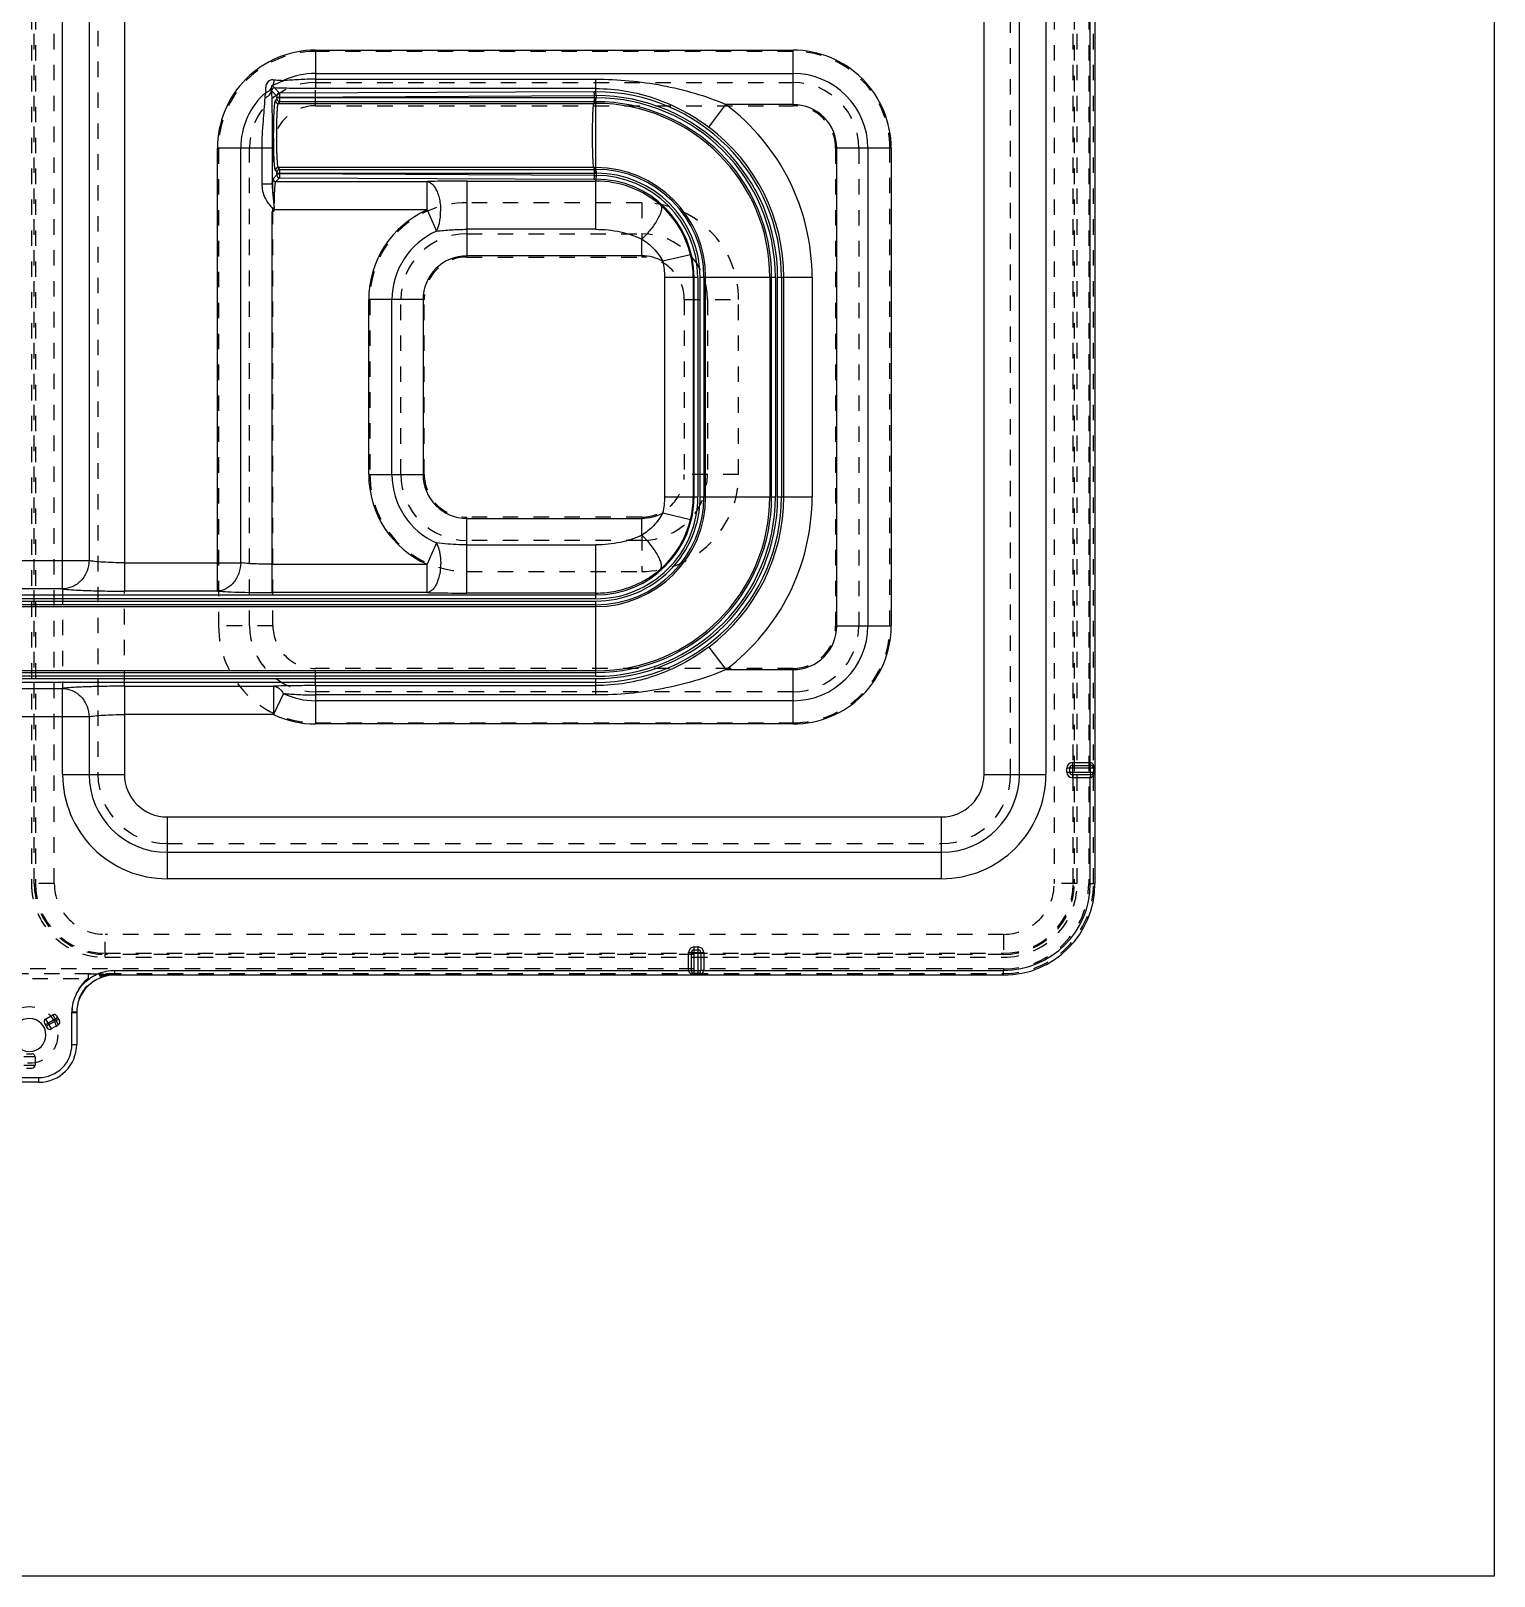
# Model space of a CAD drawing. Header units: millimetres. Extents: x 564 to 2602, y -1989 to 1042.
# Drawn here: x 1102.3 to 1257, y -61 to 102.4 of the extents above; entities that cross this region are included whole.
import ezdxf

# ---------------------------------------------------------------- set-up
doc = ezdxf.new("R2010")
doc.units = ezdxf.units.MM
doc.header["$LTSCALE"] = 16.335
doc.linetypes.add('HIDDEN', pattern=[0.2, 0.1, -0.1])
doc.layers.get('0').update_dxf_attribs({"linetype": 'CONTINUOUS'})
doc.layers.add('DEFAULT_2', color=8, linetype='HIDDEN')

msp = doc.modelspace()

# ---------------------------------------------------------------- linework, layer by layer
at = {"color": 7, "linetype": 'Continuous'}
for p, q in [((1214.788, 117.248), (1214.788, 12.248)), ((1105.625, 43.411), (1105.625, 105.698)), ((1108.428, 105.698), (1108.428, 46.407)), ((1112.164, 105.698), (1112.164, 43.175)), ((1203.064, 23.798), (1203.064, 105.698)), ((1206.8, 23.798), (1206.8, 105.698)), ((1209.602, 105.698), (1209.602, 23.798)), ((1214.288, 25.048), (1214.288, 104.448)), ((1132.364, 100.369), (1132.364, 96.312)), ((1132.364, 100.369), (1182.864, 100.369)), ((1182.864, 94.625), (1182.864, 100.369)), ((1132.364, 97.907), (1182.864, 97.907)), ((1132.364, 97.301), (1162.014, 97.301)), ((1162.014, 95.968), (1162.014, 97.301)), ((1127.72, 96.073), (1128.277, 95.515)), ((1128.576, 95.815), (1128.019, 96.372)), ((1128.277, 95.224), (1128.123, 95.041)), ((1128.282, 95.324), (1128.282, 95.415)), ((1128.282, 95.415), (1128.608, 95.415)), ((1162.031, 95.324), (1128.282, 95.324)), ((1128.424, 94.741), (1128.578, 94.924)), ((1161.822, 95.967), (1128.576, 95.815)), ((1161.824, 94.924), (1128.578, 94.924)), ((1128.608, 95.415), (1161.857, 95.568)), ((1128.608, 95.415), (1128.608, 95.324)), ((1162.014, 96.312), (1132.364, 96.312)), ((1161.799, 94.741), (1161.928, 94.925)), ((1161.857, 95.324), (1161.857, 95.568)), ((1162.014, 87.771), (1162.014, 94.924)), ((1162.031, 95.568), (1162.031, 95.324)), ((1128.424, 94.741), (1162.014, 94.741)), ((1173.954, 92.23), (1175.755, 94.625)), ((1182.864, 94.625), (1175.755, 94.625)), ((1121.992, 43.175), (1121.992, 89.998)), ((1127.789, 89.998), (1121.992, 89.998)), ((1124.454, 46.171), (1124.454, 89.998)), ((1126.685, 89.998), (1126.685, 86.255)), ((1127.789, 89.998), (1127.789, 86.255)), ((1193.235, 89.998), (1187.491, 89.998)), ((1187.491, 39.498), (1187.491, 89.998)), ((1190.773, 89.998), (1190.773, 39.498)), ((1193.235, 89.998), (1193.235, 39.498)), ((1128.277, 87.18), (1127.874, 86.777)), ((1128.123, 87.655), (1128.277, 87.472)), ((1128.173, 86.478), (1128.576, 86.881)), ((1128.282, 87.372), (1162.031, 87.372)), ((1128.282, 87.28), (1128.282, 87.372)), ((1128.282, 87.28), (1128.608, 87.28)), ((1162.014, 87.954), (1128.424, 87.954)), ((1128.578, 87.771), (1128.424, 87.954)), ((1128.576, 86.881), (1161.822, 86.728)), ((1128.578, 87.771), (1161.824, 87.771)), ((1128.608, 87.372), (1128.608, 87.28)), ((1161.857, 87.128), (1128.608, 87.28)), ((1161.928, 87.771), (1161.799, 87.954)), ((1161.857, 87.128), (1161.857, 87.372)), ((1162.014, 81.43), (1162.014, 86.728)), ((1162.031, 87.372), (1162.031, 87.127)), ((1126.685, 86.255), (1127.789, 86.255)), ((1128.173, 86.478), (1144.166, 86.478)), ((1144.165, 83.482), (1144.165, 86.478)), ((1148.364, 86.529), (1162.014, 86.529)), ((1148.364, 86.529), (1148.364, 78.625)), ((1144.166, 83.482), (1128.002, 83.482)), ((1144.165, 83.482), (1145.162, 81.23)), ((1127.737, 83.229), (1127.737, 43.018)), ((1162.014, 81.43), (1148.364, 81.43)), ((1166.864, 78.625), (1166.864, 80.405)), ((1166.864, 78.625), (1148.364, 78.625)), ((1172.018, 78.744), (1169.104, 78.046)), ((1172.793, 76.348), (1169.305, 76.348)), ((1169.305, 53.148), (1169.305, 76.348)), ((1172.301, 76.348), (1172.301, 53.148)), ((1172.394, 53.148), (1172.394, 76.348)), ((1172.793, 76.348), (1172.793, 53.148)), ((1180.99, 76.348), (1173.038, 76.348)), ((1173.038, 53.148), (1173.038, 76.348)), ((1173.437, 76.348), (1173.437, 53.148)), ((1173.62, 53.148), (1173.62, 76.348)), ((1180.407, 76.348), (1180.407, 53.148)), ((1180.59, 53.148), (1180.59, 76.348)), ((1180.99, 76.348), (1180.99, 53.148)), ((1184.88, 76.348), (1181.234, 76.348)), ((1181.234, 53.148), (1181.234, 76.348)), ((1181.634, 76.348), (1181.634, 53.148)), ((1181.884, 53.148), (1181.884, 76.348)), ((1184.88, 76.348), (1184.88, 53.148)), ((1143.737, 73.998), (1137.992, 73.998)), ((1137.992, 55.498), (1137.992, 73.998)), ((1140.454, 55.498), (1140.454, 73.998)), ((1143.737, 73.998), (1143.737, 55.498)), ((1137.992, 55.498), (1143.737, 55.498)), ((1169.305, 53.148), (1172.793, 53.148)), ((1173.038, 53.148), (1180.99, 53.148)), ((1181.234, 53.148), (1184.88, 53.148)), ((1148.364, 50.871), (1166.864, 50.871)), ((1148.364, 42.966), (1148.364, 50.871)), ((1166.864, 49.091), (1166.864, 50.871)), ((1169.104, 51.449), (1172.018, 50.752)), ((1145.162, 48.265), (1144.165, 46.014)), ((1148.364, 48.066), (1162.014, 48.066)), ((1162.014, 42.368), (1162.014, 48.066)), ((1095.8, 46.407), (1108.428, 46.407)), ((1112.164, 46.171), (1124.454, 46.171)), ((1127.737, 46.014), (1144.165, 46.014)), ((1144.165, 43.018), (1144.165, 46.014)), ((1042.214, 42.768), (1162.014, 42.768)), ((1105.626, 43.411), (1098.602, 43.411)), ((1121.992, 43.175), (1112.162, 43.175)), ((1144.166, 43.018), (1127.735, 43.018)), ((1162.014, 42.966), (1148.364, 42.966)), ((1162.014, 42.368), (1042.214, 42.368)), ((1042.214, 42.124), (1162.014, 42.124)), ((1162.014, 41.724), (1042.214, 41.724)), ((1042.214, 41.541), (1162.014, 41.541)), ((1162.014, 34.172), (1162.014, 42.124)), ((1187.491, 39.498), (1193.235, 39.498)), ((1173.954, 37.265), (1175.755, 34.871)), ((1162.014, 34.754), (1042.214, 34.754)), ((1042.214, 34.571), (1162.014, 34.571)), ((1175.755, 34.871), (1182.864, 34.871)), ((1182.864, 29.126), (1182.864, 34.871)), ((1162.014, 34.172), (1042.214, 34.172)), ((1042.214, 33.927), (1162.014, 33.927)), ((1162.014, 33.528), (1042.214, 33.528)), ((1098.602, 32.885), (1105.626, 32.885)), ((1105.625, 23.798), (1105.625, 32.885)), ((1112.162, 33.12), (1127.924, 33.12)), ((1112.164, 33.12), (1112.164, 23.798)), ((1127.924, 33.12), (1127.924, 30.124)), ((1132.364, 33.183), (1162.014, 33.183)), ((1132.364, 33.183), (1132.364, 29.126)), ((1162.014, 32.195), (1162.014, 33.927)), ((1128.978, 32.35), (1127.924, 30.124)), ((1162.014, 32.195), (1132.364, 32.195)), ((1182.864, 31.588), (1132.364, 31.588)), ((1108.428, 29.889), (1095.8, 29.889)), ((1108.428, 29.889), (1108.428, 23.798)), ((1127.924, 30.124), (1112.164, 30.124)), ((1182.864, 29.126), (1132.364, 29.126)), ((1212.413, 25.048), (1214.288, 25.048)), ((1212.414, 25.048), (1212.414, 23.448)), ((1212.414, 24.748), (1214.314, 24.748)), ((1214.314, 23.748), (1214.314, 24.748)), ((1105.625, 23.798), (1112.164, 23.798)), ((1203.064, 23.798), (1209.602, 23.798)), ((1214.614, 24.448), (1211.814, 24.448)), ((1211.814, 24.048), (1211.814, 24.448)), ((1211.814, 24.048), (1214.614, 24.048)), ((1212.114, 24.048), (1212.114, 24.448)), ((1214.288, 23.448), (1212.413, 23.448)), ((1214.314, 23.748), (1212.414, 23.748)), ((1214.288, 12.248), (1214.288, 23.448)), ((1214.614, 24.448), (1214.614, 24.048)), ((1214.679, 24.448), (1214.679, 24.048)), ((1116.664, 19.298), (1198.564, 19.298)), ((1116.664, 19.298), (1116.664, 12.759)), ((1198.564, 12.759), (1198.564, 19.298)), ((1116.664, 15.562), (1198.564, 15.562)), ((1198.564, 12.759), (1116.664, 12.759)), ((1214.288, 12.248), (1214.788, 12.248)), ((1171.814, 3.074), (1171.814, 4.949)), ((1173.414, 4.948), (1171.814, 4.948)), ((1172.114, 3.048), (1172.114, 4.948)), ((1172.414, 5.548), (1172.814, 5.548)), ((1172.414, 2.682), (1172.414, 5.548)), ((1172.414, 5.248), (1172.814, 5.248)), ((1172.814, 2.682), (1172.814, 5.548)), ((1173.114, 4.948), (1173.114, 3.048)), ((1173.414, 4.949), (1173.414, 3.074)), ((1111.113, 3.074), (1171.814, 3.074)), ((1111.114, 3.074), (1111.114, 2.574)), ((1205.114, 2.574), (1111.114, 2.574)), ((1172.114, 3.048), (1173.114, 3.048)), ((1172.814, 2.748), (1172.414, 2.748)), ((1172.414, 2.682), (1172.814, 2.682)), ((1173.414, 3.074), (1205.114, 3.074)), ((1205.114, 2.574), (1205.114, 3.074)), ((1103.806, -2.083), (1104.585, -1.633)), ((1104.585, -1.633), (1105.185, -2.672)), ((1107.114, -1.429), (1106.614, -1.429)), ((1106.614, -4.752), (1106.614, -1.43)), ((1107.114, -1.429), (1107.114, -4.752)), ((1103.696, -2.492), (1103.996, -3.012)), ((1103.796, -2.666), (1105.095, -1.916)), ((1103.806, -2.083), (1104.406, -3.122)), ((1103.896, -2.839), (1105.195, -2.089)), ((1105.185, -2.672), (1104.406, -3.122)), ((1104.995, -1.742), (1105.295, -2.262)), ((1106.614, -4.752), (1107.114, -4.752)), ((1102.714, -6.052), (1101.514, -6.052)), ((1101.814, -5.752), (1102.414, -5.752)), ((1102.714, -6.052), (1102.714, -6.952)), ((1101.514, -6.952), (1102.714, -6.952)), ((1101.814, -7.252), (1102.414, -7.252)), ((1101.114, -8.252), (1103.114, -8.252)), ((1103.114, -8.752), (1101.114, -8.752)), ((1103.114, -8.752), (1103.114, -8.252))]:
    msp.add_line(p, q, dxfattribs=at)
msp.add_lwpolyline([(634.203, 193.293), (1256.991, 193.293), (1256.991, -60.969), (634.203, -60.969)], close=True)
for centre, radius, start, end in [((1132.364, 89.998), 10.372, 89.99973, 179.99989), ((1182.864, 89.998), 10.372, 359.99971, 90.00029), ((1132.364, 89.998), 7.91, 90, 115.34367), ((1182.864, 89.998), 7.91, 0, 90), ((1132.364, 89.998), 7.91, 131.62354, 179.99947), ((1128.02, 96.072), 0.301, 90.1848, 179.8137), ((1128.577, 95.514), 0.301, 90.18495, 179.81592), ((1128.578, 95.225), 0.301, 180.24115, 270.10152), ((1162.03, 51.052), 44.916, 90.0205, 90.26523), ((1161.824, 132.907), 37.983, 270.00015, 270.15613), ((1162.031, 63.92), 31.649, 89.99945, 90.31502), ((1162.031, 132.956), 38.032, 269.84402, 269.974), ((1162.014, 76.348), 19.62, 0, 90), ((1162.014, 76.348), 18.577, 0, 90), ((1162.014, 76.348), 19.22, 0.00005, 89.94836), ((1162.014, 76.348), 18.976, 0.00001, 89.9477), ((1162.014, 76.348), 18.393, 0, 90), ((1162.014, 76.348), 22.866, 0.00003, 53.06372), ((1182.864, 89.998), 4.627, 359.99999, 90.00001), ((1162.014, 76.348), 19.87, 0, 53.06372), ((1128.174, 86.778), 0.301, 180.16304, 269.80695), ((1128.578, 87.471), 0.301, 89.89418, 179.76313), ((1128.577, 87.181), 0.301, 180.18905, 269.8108), ((1162.03, 131.574), 44.846, 269.73476, 269.97987), ((1161.824, 49.793), 37.979, 89.84386, 89.99986), ((1162.031, 118.774), 31.646, 269.685, 270.00059), ((1162.031, 49.738), 38.033, 90.02601, 90.15599), ((1162.014, 76.348), 11.607, 0, 90), ((1162.014, 76.348), 11.423, 0, 90), ((1162.014, 76.348), 10.38, 0, 90), ((1162.014, 76.348), 11.024, 359.9999, 89.90997), ((1162.014, 76.348), 10.78, 359.99995, 89.90793), ((1148.364, 73.998), 10.372, 113.87441, 179.99964), ((1162.222, 76.398), 10.073, 13.46905, 48.72099), ((1148.364, 73.998), 7.91, 113.87738, 179.99951), ((1148.364, 73.998), 4.627, 89.9999, 180.0001), ((1166.864, 73.998), 4.627, 61.03852, 90), ((1162.014, 76.348), 10.287, 0, 13.47024), ((1162.014, 76.348), 7.291, 0, 13.47027), ((1148.364, 55.498), 10.372, 180, 246.12164), ((1148.364, 55.498), 7.91, 180, 246.11593), ((1148.364, 55.498), 4.627, 179.99999, 270.00001), ((1162.014, 53.148), 19.62, 270, 0), ((1162.014, 53.148), 19.22, 270.00005, 359.99995), ((1162.014, 53.148), 18.976, 270.00002, 359.99998), ((1162.014, 53.148), 18.577, 270, 0), ((1162.014, 53.148), 18.393, 270, 0), ((1162.014, 53.148), 11.607, 270, 0), ((1162.014, 53.148), 11.423, 270, 0), ((1162.014, 53.148), 11.024, 269.99991, 0.00009), ((1162.014, 53.148), 10.78, 269.99996, 0.00004), ((1162.014, 53.148), 10.38, 270, 0), ((1162.014, 53.148), 7.291, 346.52972, 0), ((1162.014, 53.148), 10.287, 346.52974, 0), ((1162.014, 53.148), 19.87, 306.93628, 0), ((1162.014, 53.148), 22.866, 306.93628, 359.99997), ((1166.864, 55.498), 4.627, 270.00002, 298.96146), ((1162.222, 53.098), 10.073, 311.27824, 346.53171), ((1182.864, 39.498), 10.372, 269.99973, 359.99989), ((1182.864, 39.498), 7.91, 270, 359.99951), ((1182.864, 39.498), 4.627, 269.9999, 0.0001), ((1132.364, 39.498), 7.91, 244.65522, 270), ((1132.364, 39.498), 10.372, 244.65628, 270), ((1212.414, 24.448), 0.6, 90.06541, 180.00014), ((1212.414, 24.448), 0.3, 90, 180), ((1214.314, 24.448), 0.3, 0, 90.00062), ((1116.664, 23.798), 11.038, 179.99958, 270.00042), ((1116.664, 23.798), 8.236, 180, 270), ((1116.664, 23.798), 4.5, 179.99997, 270.00003), ((1198.564, 23.798), 11.038, 269.99958, 0.00042), ((1198.564, 23.798), 8.236, 270, 360), ((1198.564, 23.798), 4.5, 269.99997, 0.00003), ((1212.414, 24.048), 0.6, 179.99951, 269.93495), ((1212.414, 24.048), 0.3, 180, 270), ((1214.314, 24.048), 0.3, 270, 0), ((1214.295, 23.724), 0.277, 286.6561, 295.24494), ((1205.114, 12.248), 9.674, 270, 0), ((1205.114, 12.248), 9.174, 270.00001, 359.99999), ((1172.414, 4.948), 0.6, 89.99975, 179.93459), ((1172.414, 4.948), 0.3, 90, 180), ((1172.814, 4.948), 0.6, 0.06455, 90.001), ((1172.814, 4.948), 0.3, 0, 90), ((1111.115, -1.427), 4.001, 90.02023, 180.02832), ((1172.414, 3.048), 0.3, 179.99938, 270), ((1172.814, 3.048), 0.3, 270, 360), ((1173.141, 3.065), 0.273, 335.15535, 343.79713), ((1104.735, -1.892), 0.3, 30, 120), ((1102.114, -3.752), 1.75, 270, 268.13985), ((1103.956, -2.342), 0.3, 120, 210), ((1104.256, -2.862), 0.3, 210, 300), ((1105.035, -2.412), 0.3, 300, 30), ((1103.114, -4.752), 4, 270, 0), ((1103.114, -4.752), 3.5, 269.99937, 0.00063), ((1102.414, -6.052), 0.3, 0, 90), ((1102.414, -6.952), 0.3, 270, 0)]:
    msp.add_arc(centre, radius, start, end, dxfattribs=at)
for points, knots in [([(1127.964, 97.217), (1127.884, 97.23), (1127.713, 97.235), (1127.466, 97.149), (1127.272, 96.968), (1127.155, 96.743), (1127.097, 96.513), (1127.073, 96.235), (1127.09, 96.035), (1127.11, 95.91)], [0, 0, 0, 0, 0.1314296, 0.2715873, 0.4133689, 0.5496061, 0.6772686, 0.7954121, 1, 1, 1, 1]), ([(1127.857, 96.664), (1127.847, 96.668), (1127.82, 96.67), (1127.771, 96.646), (1127.737, 96.594), (1127.715, 96.536), (1127.699, 96.471), (1127.69, 96.399), (1127.688, 96.343), (1127.689, 96.318)], [0, 0, 0, 0, 0.0730884, 0.1840757, 0.359196, 0.4948283, 0.6146293, 0.8235496, 1, 1, 1, 1]), ([(1127.964, 97.217), (1127.961, 97.108), (1127.944, 96.92), (1127.896, 96.733), (1127.857, 96.664)], [0, 0, 0, 0, 0.5817644, 1, 1, 1, 1]), ([(1128.019, 96.372), (1128.004, 96.38), (1127.974, 96.412), (1127.917, 96.51), (1127.88, 96.598), (1127.857, 96.664)], [0, 0, 0, 0, 0.1556238, 0.3775861, 1, 1, 1, 1]), ([(1128.978, 97.146), (1128.895, 97.145), (1128.556, 97.147), (1128.217, 97.177), (1127.964, 97.217)], [0, 0, 0, 0, 0.245725, 1, 1, 1, 1]), ([(1132.364, 97.301), (1131.769, 97.301), (1130.639, 97.267), (1129.512, 97.185), (1128.978, 97.146)], [0, 0, 0, 0, 0.526024, 1, 1, 1, 1]), ([(1162.014, 97.301), (1163.19, 97.304), (1165.54, 97.193), (1169.031, 96.701), (1172.458, 95.883), (1174.678, 95.097), (1175.755, 94.625)], [0, 0, 0, 0, 0.2505182, 0.5001124, 0.7496488, 1, 1, 1, 1]), ([(1126.991, 95.317), (1126.95, 94.497), (1126.837, 93.211), (1126.712, 91.439), (1126.686, 90.483), (1126.685, 89.998)], [0, 0, 0, 0, 0.4622618, 0.7267235, 1, 1, 1, 1]), ([(1126.991, 95.317), (1127.087, 95.356), (1127.268, 95.448), (1127.497, 95.629), (1127.654, 95.848), (1127.702, 96.013), (1127.707, 96.091)], [0, 0, 0, 0, 0.2816211, 0.546968, 0.7858212, 1, 1, 1, 1]), ([(1127.11, 95.91), (1127.094, 95.863), (1127.034, 95.67), (1126.998, 95.469), (1126.991, 95.317)], [0, 0, 0, 0, 0.2474232, 1, 1, 1, 1]), ([(1127.11, 95.91), (1127.173, 95.929), (1127.396, 96.01), (1127.604, 96.166), (1127.689, 96.318)], [0, 0, 0, 0, 0.2744418, 1, 1, 1, 1]), ([(1127.689, 96.318), (1127.689, 96.297), (1127.691, 96.222), (1127.696, 96.146), (1127.707, 96.091)], [0, 0, 0, 0, 0.2712237, 1, 1, 1, 1]), ([(1127.707, 96.091), (1127.708, 96.089), (1127.711, 96.083), (1127.716, 96.076), (1127.72, 96.073)], [0, 0, 0, 0, 0.2905258, 1, 1, 1, 1]), ([(1127.707, 96.091), (1127.747, 95.123), (1127.782, 93.091), (1127.789, 91.06), (1127.789, 89.998)], [0, 0, 0, 0, 0.477077, 1, 1, 1, 1]), ([(1128.123, 87.655), (1128.115, 87.666), (1128.101, 87.703), (1128.084, 87.774), (1128.067, 87.876), (1128.043, 88.072), (1128.017, 88.388), (1127.991, 88.843), (1127.97, 89.387), (1127.954, 90.001), (1127.944, 90.662), (1127.94, 91.348), (1127.944, 92.034), (1127.954, 92.695), (1127.97, 93.309), (1127.991, 93.853), (1128.017, 94.308), (1128.043, 94.624), (1128.067, 94.82), (1128.084, 94.922), (1128.101, 94.992), (1128.115, 95.029), (1128.123, 95.041)], [0, 0, 0, 0, 0.0058369, 0.0155953, 0.0294631, 0.0475161, 0.0955337, 0.1578244, 0.2321614, 0.3159973, 0.4063431, 0.5000013, 0.5936595, 0.6840051, 0.7678409, 0.8421776, 0.9044682, 0.9524853, 0.9705372, 0.9844038, 0.9941617, 1, 1, 1, 1]), ([(1132.364, 96.312), (1131.613, 96.312), (1130.164, 96.321), (1128.716, 96.349), (1128.019, 96.372)], [0, 0, 0, 0, 0.5186674, 1, 1, 1, 1]), ([(1128.123, 95.041), (1128.123, 94.964), (1128.188, 94.805), (1128.347, 94.741), (1128.424, 94.741)], [0, 0, 0, 0, 0.497956, 1, 1, 1, 1]), ([(1128.277, 95.515), (1128.279, 95.513), (1128.278, 95.501), (1128.281, 95.481), (1128.281, 95.45), (1128.282, 95.428), (1128.282, 95.415)], [0, 0, 0, 0, 0.0921429, 0.3119188, 0.6294986, 1, 1, 1, 1]), ([(1128.282, 95.324), (1128.282, 95.311), (1128.281, 95.289), (1128.281, 95.258), (1128.278, 95.238), (1128.279, 95.226), (1128.277, 95.224)], [0, 0, 0, 0, 0.3674586, 0.6841483, 0.9046327, 1, 1, 1, 1]), ([(1128.608, 95.415), (1128.607, 95.465), (1128.606, 95.556), (1128.601, 95.665), (1128.594, 95.737), (1128.589, 95.775), (1128.584, 95.799), (1128.58, 95.812), (1128.576, 95.815)], [0, 0, 0, 0, 0.3680524, 0.684994, 0.8092472, 0.9047259, 0.9686112, 1, 1, 1, 1]), ([(1128.578, 94.924), (1128.582, 94.927), (1128.585, 94.941), (1128.591, 94.965), (1128.595, 95.004), (1128.601, 95.075), (1128.606, 95.183), (1128.608, 95.275), (1128.608, 95.324)], [0, 0, 0, 0, 0.0327146, 0.0976133, 0.1936367, 0.3179612, 0.6338721, 1, 1, 1, 1]), ([(1161.857, 95.568), (1161.857, 95.619), (1161.855, 95.711), (1161.849, 95.819), (1161.842, 95.887), (1161.837, 95.925), (1161.831, 95.95), (1161.826, 95.965), (1161.822, 95.967)], [0, 0, 0, 0, 0.3821359, 0.6839173, 0.8005068, 0.8971944, 0.9654204, 1, 1, 1, 1]), ([(1161.824, 94.924), (1161.828, 94.927), (1161.832, 94.94), (1161.838, 94.965), (1161.843, 95.003), (1161.85, 95.076), (1161.855, 95.185), (1161.857, 95.276), (1161.857, 95.324)], [0, 0, 0, 0, 0.032044, 0.096285, 0.1923309, 0.3188622, 0.6449764, 1, 1, 1, 1]), ([(1161.945, 95.324), (1161.945, 95.276), (1161.944, 95.185), (1161.941, 95.077), (1161.937, 95.003), (1161.935, 94.965), (1161.931, 94.941), (1161.93, 94.928), (1161.928, 94.925)], [0, 0, 0, 0, 0.3570898, 0.6847927, 0.8115956, 0.9073856, 0.9706152, 1, 1, 1, 1]), ([(1162.014, 96.312), (1163.072, 96.312), (1165.189, 96.133), (1168.284, 95.344), (1171.247, 94.057), (1173.079, 92.888), (1173.954, 92.23)], [0, 0, 0, 0, 0.2474893, 0.4942806, 0.7437929, 1, 1, 1, 1]), ([(1162.031, 95.568), (1162.03, 95.618), (1162.027, 95.709), (1162.024, 95.818), (1162.021, 95.889), (1162.019, 95.927), (1162.016, 95.952), (1162.016, 95.964), (1162.014, 95.968)], [0, 0, 0, 0, 0.3702575, 0.6887575, 0.8133152, 0.9086088, 0.9715225, 1, 1, 1, 1]), ([(1162.014, 94.924), (1162.015, 94.928), (1162.016, 94.941), (1162.019, 94.966), (1162.02, 95.004), (1162.024, 95.075), (1162.027, 95.183), (1162.03, 95.275), (1162.031, 95.324)], [0, 0, 0, 0, 0.0299721, 0.0939386, 0.1897854, 0.3144026, 0.6317975, 1, 1, 1, 1]), ([(1128.267, 91.348), (1128.267, 91.56), (1128.269, 91.978), (1128.278, 92.585), (1128.292, 93.149), (1128.31, 93.649), (1128.33, 94.017), (1128.348, 94.267), (1128.362, 94.416), (1128.376, 94.538), (1128.391, 94.632), (1128.405, 94.697), (1128.417, 94.731), (1128.425, 94.741)], [0, 0, 0, 0, 0.1873279, 0.3680217, 0.5356784, 0.684403, 0.8089198, 0.8607342, 0.9049299, 0.9411683, 0.9691745, 0.9887393, 1, 1, 1, 1]), ([(1161.799, 87.954), (1161.791, 87.964), (1161.781, 87.999), (1161.769, 88.063), (1161.757, 88.158), (1161.744, 88.28), (1161.732, 88.429), (1161.716, 88.678), (1161.698, 89.047), (1161.682, 89.546), (1161.669, 90.11), (1161.662, 90.718), (1161.659, 91.348), (1161.662, 91.978), (1161.669, 92.586), (1161.682, 93.149), (1161.698, 93.649), (1161.716, 94.017), (1161.732, 94.267), (1161.744, 94.416), (1161.757, 94.538), (1161.769, 94.632), (1161.782, 94.697), (1161.792, 94.731), (1161.799, 94.741)], [0, 0, 0, 0, 0.0055796, 0.0153105, 0.0292546, 0.047353, 0.0694452, 0.0953311, 0.1576068, 0.2319845, 0.3158667, 0.4062728, 0.5000053, 0.5937377, 0.6841438, 0.7680259, 0.8424037, 0.9046789, 0.9305643, 0.9526565, 0.9707564, 0.9847043, 0.9944373, 1, 1, 1, 1]), ([(1128.425, 87.954), (1128.417, 87.964), (1128.405, 87.999), (1128.391, 88.063), (1128.376, 88.158), (1128.362, 88.28), (1128.348, 88.429), (1128.33, 88.679), (1128.31, 89.047), (1128.292, 89.547), (1128.278, 90.11), (1128.269, 90.718), (1128.267, 91.135), (1128.267, 91.348)], [0, 0, 0, 0, 0.0112649, 0.0308263, 0.0588317, 0.0950733, 0.139267, 0.1910796, 0.3155992, 0.4643228, 0.6319781, 0.8126735, 1, 1, 1, 1]), ([(1127.789, 86.255), (1127.795, 86.325), (1127.806, 86.448), (1127.826, 86.605), (1127.843, 86.704), (1127.86, 86.755), (1127.869, 86.772), (1127.874, 86.777)], [0, 0, 0, 0, 0.3938913, 0.6942864, 0.8959144, 0.9596169, 1, 1, 1, 1]), ([(1128.424, 87.954), (1128.347, 87.954), (1128.188, 87.891), (1128.123, 87.731), (1128.123, 87.655)], [0, 0, 0, 0, 0.5020453, 1, 1, 1, 1]), ([(1128.277, 87.472), (1128.279, 87.469), (1128.278, 87.458), (1128.281, 87.438), (1128.281, 87.407), (1128.282, 87.384), (1128.282, 87.372)], [0, 0, 0, 0, 0.0947129, 0.315084, 0.6315546, 1, 1, 1, 1]), ([(1128.282, 87.28), (1128.282, 87.268), (1128.281, 87.245), (1128.281, 87.214), (1128.278, 87.195), (1128.279, 87.183), (1128.277, 87.18)], [0, 0, 0, 0, 0.3695062, 0.6872889, 0.9071715, 1, 1, 1, 1]), ([(1128.576, 86.881), (1128.58, 86.883), (1128.584, 86.897), (1128.589, 86.921), (1128.594, 86.959), (1128.601, 87.031), (1128.606, 87.139), (1128.607, 87.231), (1128.608, 87.28)], [0, 0, 0, 0, 0.0313822, 0.0952702, 0.1907514, 0.3150052, 0.6319468, 1, 1, 1, 1]), ([(1128.608, 87.372), (1128.608, 87.421), (1128.606, 87.512), (1128.601, 87.62), (1128.595, 87.692), (1128.591, 87.73), (1128.585, 87.755), (1128.582, 87.769), (1128.578, 87.771)], [0, 0, 0, 0, 0.3661264, 0.6820346, 0.8063589, 0.9023833, 0.9672819, 1, 1, 1, 1]), ([(1161.822, 86.728), (1161.826, 86.731), (1161.83, 86.744), (1161.836, 86.768), (1161.841, 86.806), (1161.849, 86.879), (1161.855, 86.988), (1161.857, 87.08), (1161.857, 87.128)], [0, 0, 0, 0, 0.0308246, 0.0940679, 0.1895291, 0.315968, 0.6432691, 1, 1, 1, 1]), ([(1161.857, 87.372), (1161.857, 87.42), (1161.855, 87.511), (1161.85, 87.619), (1161.843, 87.692), (1161.838, 87.731), (1161.832, 87.755), (1161.828, 87.769), (1161.824, 87.771)], [0, 0, 0, 0, 0.3550236, 0.6811378, 0.8076691, 0.903715, 0.967956, 1, 1, 1, 1]), ([(1161.943, 87.372), (1161.943, 87.419), (1161.942, 87.511), (1161.94, 87.619), (1161.937, 87.692), (1161.935, 87.731), (1161.931, 87.755), (1161.93, 87.768), (1161.928, 87.771)], [0, 0, 0, 0, 0.3571219, 0.6848261, 0.8116182, 0.9073934, 0.9706097, 1, 1, 1, 1]), ([(1162.014, 87.771), (1162.016, 87.768), (1162.016, 87.755), (1162.019, 87.73), (1162.021, 87.692), (1162.025, 87.62), (1162.028, 87.512), (1162.03, 87.421), (1162.031, 87.372)], [0, 0, 0, 0, 0.0300921, 0.0941024, 0.1899547, 0.3145496, 0.6318697, 1, 1, 1, 1]), ([(1162.031, 87.127), (1162.03, 87.078), (1162.028, 86.986), (1162.025, 86.878), (1162.021, 86.806), (1162.019, 86.768), (1162.016, 86.744), (1162.016, 86.731), (1162.014, 86.728)], [0, 0, 0, 0, 0.370218, 0.6886619, 0.8131966, 0.9084875, 0.9714281, 1, 1, 1, 1]), ([(1126.685, 86.255), (1126.685, 85.993), (1126.747, 85.482), (1126.988, 84.786), (1127.339, 84.213), (1127.615, 83.893), (1127.737, 83.734)], [0, 0, 0, 0, 0.2824023, 0.5466192, 0.7850591, 1, 1, 1, 1]), ([(1127.789, 86.255), (1127.78, 86.054), (1127.805, 85.628), (1127.86, 85.085), (1127.9, 84.681), (1127.923, 84.438), (1127.941, 84.251), (1127.96, 84.061), (1127.972, 83.869), (1127.988, 83.676), (1128.003, 83.547), (1128.002, 83.482)], [0, 0, 0, 0, 0.2172962, 0.4589616, 0.5884162, 0.6550238, 0.7226898, 0.7912141, 0.8603784, 0.9301008, 1, 1, 1, 1]), ([(1128.002, 83.482), (1128.004, 83.671), (1128.011, 84.041), (1128.022, 84.581), (1128.034, 85.081), (1128.054, 85.523), (1128.075, 85.848), (1128.094, 86.068), (1128.108, 86.199), (1128.123, 86.305), (1128.138, 86.386), (1128.153, 86.441), (1128.165, 86.47), (1128.173, 86.478)], [0, 0, 0, 0, 0.1881558, 0.3698736, 0.5380845, 0.6869837, 0.8113663, 0.8629077, 0.9067731, 0.9425803, 0.970041, 0.9890888, 1, 1, 1, 1]), ([(1148.364, 86.529), (1148.001, 86.529), (1146.602, 86.525), (1145.202, 86.507), (1144.166, 86.478)], [0, 0, 0, 0, 0.2589211, 1, 1, 1, 1]), ([(1144.166, 86.477), (1144.243, 86.47), (1144.411, 86.424), (1144.656, 86.267), (1144.901, 86.004), (1145.084, 85.708), (1145.219, 85.419), (1145.352, 85.073), (1145.484, 84.592), (1145.578, 83.979), (1145.6, 83.556), (1145.6, 83.344)], [0, 0, 0, 0, 0.0630315, 0.1393846, 0.2350565, 0.3532361, 0.4214031, 0.4950316, 0.6553029, 0.8269024, 1, 1, 1, 1]), ([(1168.867, 83.968), (1167.944, 84.778), (1165.765, 86.082), (1163.265, 86.529), (1162.014, 86.529)], [0, 0, 0, 0, 0.4953191, 1, 1, 1, 1]), ([(1127.737, 83.734), (1127.794, 83.66), (1127.929, 83.482), (1127.794, 83.304), (1127.737, 83.229)], [0, 0, 0, 0, 0.5002333, 1, 1, 1, 1]), ([(1127.737, 83.229), (1127.79, 83.25), (1127.893, 83.291), (1127.979, 83.382), (1127.992, 83.436)], [0, 0, 0, 0, 0.5045633, 1, 1, 1, 1]), ([(1128.002, 83.482), (1128.002, 83.474), (1127.995, 83.459), (1127.994, 83.443), (1127.992, 83.436)], [0, 0, 0, 0, 0.500489, 1, 1, 1, 1]), ([(1145.161, 81.23), (1145.302, 81.501), (1145.53, 82.197), (1145.6, 82.924), (1145.6, 83.344)], [0, 0, 0, 0, 0.4205232, 1, 1, 1, 1]), ([(1168.867, 83.968), (1168.918, 83.905), (1168.957, 83.764), (1168.952, 83.563), (1168.9, 83.279), (1168.744, 82.868), (1168.465, 82.339), (1168.101, 81.792), (1167.581, 81.125), (1167.153, 80.672), (1166.864, 80.405)], [0, 0, 0, 0, 0.0573091, 0.0956571, 0.1420597, 0.2599809, 0.4041009, 0.5626843, 0.7222055, 1, 1, 1, 1]), ([(1145.162, 81.23), (1145.673, 81.292), (1146.738, 81.39), (1147.808, 81.43), (1148.364, 81.43)], [0, 0, 0, 0, 0.4805578, 1, 1, 1, 1]), ([(1162.014, 81.43), (1162.882, 81.429), (1164.548, 81.269), (1166.152, 80.758), (1166.864, 80.405)], [0, 0, 0, 0, 0.5220008, 1, 1, 1, 1]), ([(1166.864, 80.405), (1167.321, 80.131), (1168.185, 79.435), (1168.832, 78.537), (1169.104, 78.046)], [0, 0, 0, 0, 0.4871395, 1, 1, 1, 1]), ([(1169.104, 51.449), (1168.832, 50.959), (1168.185, 50.061), (1167.321, 49.365), (1166.864, 49.091)], [0, 0, 0, 0, 0.5128149, 1, 1, 1, 1]), ([(1166.864, 49.091), (1166.152, 48.737), (1164.548, 48.226), (1162.882, 48.066), (1162.014, 48.066)], [0, 0, 0, 0, 0.4779944, 1, 1, 1, 1]), ([(1168.867, 45.528), (1168.913, 45.584), (1168.952, 45.706), (1168.956, 45.885), (1168.919, 46.144), (1168.787, 46.529), (1168.532, 47.042), (1168.178, 47.595), (1167.763, 48.145), (1167.321, 48.647), (1167.014, 48.952), (1166.864, 49.091)], [0, 0, 0, 0, 0.0510887, 0.0850367, 0.1264006, 0.2338274, 0.3706918, 0.5292553, 0.695712, 0.8557156, 1, 1, 1, 1]), ([(1145.162, 48.265), (1145.269, 48.048), (1145.407, 47.694), (1145.515, 47.186), (1145.574, 46.768), (1145.604, 46.333), (1145.6, 45.746), (1145.522, 45.037), (1145.316, 44.264), (1145.018, 43.631), (1144.642, 43.184), (1144.316, 43.033), (1144.165, 43.018)], [0, 0, 0, 0, 0.1241658, 0.1932468, 0.2658351, 0.3407316, 0.4166369, 0.5664166, 0.7054169, 0.8253673, 0.9225369, 1, 1, 1, 1]), ([(1148.364, 48.066), (1148.084, 48.066), (1147.014, 48.085), (1145.946, 48.171), (1145.161, 48.265)], [0, 0, 0, 0, 0.261733, 1, 1, 1, 1]), ([(1108.428, 46.407), (1108.421, 46.036), (1108.273, 45.266), (1107.653, 44.263), (1106.712, 43.583), (1105.974, 43.418), (1105.625, 43.411)], [0, 0, 0, 0, 0.2470307, 0.5107044, 0.7676719, 1, 1, 1, 1]), ([(1112.164, 46.171), (1111.768, 46.171), (1111.011, 46.182), (1109.963, 46.226), (1109.199, 46.286), (1108.71, 46.351), (1108.513, 46.387), (1108.428, 46.407)], [0, 0, 0, 0, 0.3169332, 0.60552, 0.8396058, 0.930082, 1, 1, 1, 1]), ([(1124.454, 46.171), (1124.445, 45.804), (1124.347, 45.241), (1124.042, 44.552), (1123.727, 44.077), (1123.337, 43.688), (1122.782, 43.318), (1122.299, 43.187), (1121.992, 43.175)], [0, 0, 0, 0, 0.2597564, 0.3959222, 0.5306474, 0.6603145, 0.7826545, 1, 1, 1, 1]), ([(1127.737, 46.014), (1127.119, 46.014), (1126.237, 46.031), (1125.143, 46.097), (1124.667, 46.143), (1124.454, 46.171)], [0, 0, 0, 0, 0.563463, 0.8045207, 1, 1, 1, 1]), ([(1162.014, 42.966), (1162.645, 42.966), (1163.904, 43.079), (1165.72, 43.581), (1167.402, 44.391), (1168.404, 45.122), (1168.867, 45.528)], [0, 0, 0, 0, 0.2537215, 0.5046704, 0.7527354, 1, 1, 1, 1]), ([(1105.626, 43.411), (1105.775, 43.391), (1106.12, 43.355), (1106.975, 43.29), (1108.312, 43.23), (1110.146, 43.185), (1111.469, 43.175), (1112.162, 43.175)], [0, 0, 0, 0, 0.0689897, 0.1589571, 0.3933826, 0.6823442, 1, 1, 1, 1]), ([(1121.992, 43.175), (1122.365, 43.147), (1123.199, 43.101), (1125.113, 43.035), (1126.655, 43.018), (1127.735, 43.018)], [0, 0, 0, 0, 0.1948839, 0.4360448, 1, 1, 1, 1]), ([(1144.166, 43.018), (1144.496, 43.009), (1145.896, 42.977), (1147.295, 42.966), (1148.364, 42.966)], [0, 0, 0, 0, 0.2364254, 1, 1, 1, 1]), ([(1173.954, 37.266), (1173.079, 36.607), (1171.247, 35.439), (1168.284, 34.152), (1165.189, 33.362), (1163.072, 33.184), (1162.014, 33.183)], [0, 0, 0, 0, 0.2562074, 0.5057165, 0.752511, 1, 1, 1, 1]), ([(1175.755, 34.871), (1174.678, 34.399), (1172.458, 33.613), (1169.031, 32.795), (1165.54, 32.302), (1163.19, 32.191), (1162.014, 32.195)], [0, 0, 0, 0, 0.2503525, 0.4998875, 0.7494841, 1, 1, 1, 1]), ([(1112.162, 33.12), (1111.469, 33.12), (1110.146, 33.11), (1108.312, 33.066), (1106.975, 33.006), (1106.12, 32.941), (1105.775, 32.905), (1105.626, 32.885)], [0, 0, 0, 0, 0.317654, 0.6066165, 0.8410431, 0.9310106, 1, 1, 1, 1]), ([(1105.626, 32.885), (1105.974, 32.878), (1106.712, 32.712), (1107.653, 32.033), (1108.273, 31.029), (1108.421, 30.259), (1108.428, 29.889)], [0, 0, 0, 0, 0.2323303, 0.4892981, 0.7529706, 1, 1, 1, 1]), ([(1132.364, 33.183), (1131.594, 33.183), (1130.114, 33.175), (1128.634, 33.145), (1127.924, 33.12)], [0, 0, 0, 0, 0.519932, 1, 1, 1, 1]), ([(1127.924, 33.12), (1128.021, 33.113), (1128.222, 33.063), (1128.504, 32.901), (1128.762, 32.657), (1128.909, 32.458), (1128.978, 32.35)], [0, 0, 0, 0, 0.2161818, 0.4524472, 0.7142334, 1, 1, 1, 1]), ([(1128.978, 32.349), (1129.512, 32.31), (1130.639, 32.228), (1131.77, 32.194), (1132.364, 32.195)], [0, 0, 0, 0, 0.4741006, 1, 1, 1, 1]), ([(1108.428, 29.889), (1108.513, 29.909), (1108.71, 29.945), (1109.199, 30.009), (1109.963, 30.07), (1111.011, 30.114), (1111.768, 30.124), (1112.164, 30.124)], [0, 0, 0, 0, 0.069918, 0.1603941, 0.39448, 0.6830668, 1, 1, 1, 1]), ([(1214.288, 25.048), (1214.34, 25.05), (1214.447, 25.02), (1214.52, 24.943), (1214.549, 24.902)], [0, 0, 0, 0, 0.5082006, 1, 1, 1, 1]), ([(1214.314, 24.748), (1214.312, 24.748), (1214.31, 24.759), (1214.307, 24.773), (1214.304, 24.802), (1214.301, 24.838), (1214.298, 24.883), (1214.293, 24.954), (1214.29, 25.01), (1214.288, 25.048)], [0, 0, 0, 0, 0.022075, 0.0796472, 0.1719163, 0.2959111, 0.4468574, 0.6196039, 1, 1, 1, 1]), ([(1214.549, 24.902), (1214.591, 24.845), (1214.631, 24.756), (1214.654, 24.664), (1214.659, 24.64)], [0, 0, 0, 0, 0.7449804, 1, 1, 1, 1]), ([(1214.314, 23.748), (1214.312, 23.748), (1214.311, 23.736), (1214.308, 23.723), (1214.305, 23.693), (1214.302, 23.657), (1214.298, 23.612), (1214.293, 23.542), (1214.29, 23.486), (1214.288, 23.448)], [0, 0, 0, 0, 0.0209665, 0.0783741, 0.1707636, 0.2949977, 0.4462019, 0.6191758, 1, 1, 1, 1]), ([(1214.659, 23.853), (1214.643, 23.777), (1214.591, 23.631), (1214.482, 23.506), (1214.413, 23.474)], [0, 0, 0, 0, 0.502455, 1, 1, 1, 1]), ([(1106.614, -1.43), (1106.615, -1.136), (1106.672, -0.546), (1107.012, 0.583), (1107.847, 1.837), (1109.099, 2.673), (1110.229, 3.015), (1110.819, 3.072), (1111.113, 3.074)], [0, 0, 0, 0, 0.1252713, 0.2506005, 0.4999999, 0.7493988, 0.8747296, 1, 1, 1, 1]), ([(1171.814, 3.074), (1171.814, 3.021), (1171.841, 2.913), (1171.921, 2.84), (1171.963, 2.811)], [0, 0, 0, 0, 0.5084539, 1, 1, 1, 1]), ([(1171.814, 3.074), (1171.852, 3.071), (1171.908, 3.068), (1171.978, 3.064), (1172.024, 3.061), (1172.06, 3.058), (1172.089, 3.055), (1172.103, 3.052), (1172.114, 3.05), (1172.114, 3.048)], [0, 0, 0, 0, 0.3805011, 0.5532703, 0.7042229, 0.828207, 0.9204469, 0.9779753, 1, 1, 1, 1]), ([(1171.963, 2.811), (1172.015, 2.773), (1172.095, 2.735), (1172.179, 2.712), (1172.2, 2.707)], [0, 0, 0, 0, 0.7456486, 1, 1, 1, 1]), ([(1173.015, 2.704), (1173.09, 2.72), (1173.234, 2.773), (1173.357, 2.881), (1173.389, 2.95)], [0, 0, 0, 0, 0.5021964, 1, 1, 1, 1]), ([(1173.414, 3.074), (1173.375, 3.071), (1173.32, 3.068), (1173.249, 3.063), (1173.204, 3.06), (1173.168, 3.056), (1173.139, 3.054), (1173.125, 3.05), (1173.114, 3.05), (1173.114, 3.048)], [0, 0, 0, 0, 0.3809344, 0.5539349, 0.7051458, 0.8293677, 0.9217268, 0.979088, 1, 1, 1, 1])]:
    msp.add_open_spline(points, degree=3, knots=knots, dxfattribs=at)
for points in [[(1128.978, 97.146), (1128.618, 96.957), (1128.245, 96.787), (1127.857, 96.664)], [(1214.659, 24.64), (1214.672, 24.577), (1214.678, 24.512), (1214.679, 24.448)], [(1214.374, 23.459), (1214.347, 23.451), (1214.317, 23.447), (1214.288, 23.448)], [(1214.679, 24.048), (1214.677, 23.983), (1214.672, 23.917), (1214.659, 23.853)], [(1172.2, 2.707), (1172.27, 2.691), (1172.342, 2.686), (1172.414, 2.682)], [(1172.814, 2.682), (1172.881, 2.686), (1172.949, 2.69), (1173.015, 2.704)], [(1173.403, 2.988), (1173.411, 3.016), (1173.415, 3.045), (1173.414, 3.074)]]:
    msp.add_open_spline(points, degree=3, dxfattribs=at)
at = {"layer": 'DEFAULT_2', "color": 8, "linetype": 'HIDDEN'}
for p, q in [((1102.329, 117.248), (1102.329, 12.248)), ((1102.629, 12.248), (1102.629, 117.248)), ((1102.75, 117.248), (1102.75, 12.248)), ((1104.748, 12.248), (1104.748, 117.248)), ((1210.48, 117.248), (1210.48, 12.248)), ((1212.477, 12.248), (1212.477, 117.248)), ((1212.599, 117.248), (1212.599, 12.248)), ((1212.898, 12.248), (1212.898, 117.248)), ((1214.131, 117.248), (1214.131, 12.248)), ((1214.631, 12.248), (1214.631, 117.248)), ((1109.362, 105.698), (1109.362, 23.798)), ((1205.866, 23.798), (1205.866, 105.698)), ((1182.864, 100.242), (1132.364, 100.242)), ((1132.364, 96.96), (1182.864, 96.96)), ((1132.364, 94.498), (1132.364, 96.312)), ((1132.364, 94.498), (1182.864, 94.498)), ((1182.864, 94.625), (1182.864, 94.498)), ((1122.119, 89.998), (1122.119, 39.498)), ((1125.402, 39.498), (1125.402, 89.998)), ((1127.789, 89.998), (1127.864, 89.998)), ((1127.864, 39.498), (1127.864, 89.998)), ((1187.364, 89.998), (1187.491, 89.998)), ((1187.364, 89.998), (1187.364, 39.498)), ((1189.826, 89.998), (1189.826, 39.498)), ((1193.108, 39.498), (1193.108, 89.998)), ((1166.864, 84.242), (1148.364, 84.242)), ((1166.864, 84.242), (1166.864, 80.405)), ((1148.364, 80.96), (1166.864, 80.96)), ((1148.364, 78.498), (1148.364, 78.625)), ((1148.364, 78.498), (1166.864, 78.498)), ((1166.864, 78.625), (1166.864, 78.498)), ((1138.119, 73.998), (1138.119, 55.498)), ((1141.402, 55.498), (1141.402, 73.998)), ((1143.737, 73.998), (1143.864, 73.998)), ((1143.864, 55.498), (1143.864, 73.998)), ((1171.364, 73.998), (1177.108, 73.998)), ((1171.364, 73.998), (1171.364, 55.498)), ((1173.826, 73.998), (1173.826, 55.498)), ((1177.108, 55.498), (1177.108, 73.998)), ((1143.864, 55.498), (1143.737, 55.498)), ((1177.108, 55.498), (1171.364, 55.498)), ((1166.864, 50.998), (1148.364, 50.998)), ((1148.364, 50.871), (1148.364, 50.998)), ((1166.864, 50.998), (1166.864, 50.871)), ((1166.864, 49.091), (1166.864, 45.253)), ((1166.864, 48.536), (1148.364, 48.536)), ((1148.364, 45.253), (1166.864, 45.253)), ((1105.625, 43.411), (1105.625, 32.885)), ((1112.164, 33.12), (1112.164, 43.175)), ((1127.864, 39.498), (1122.119, 39.498)), ((1187.491, 39.498), (1187.364, 39.498)), ((1182.864, 34.998), (1132.364, 34.998)), ((1132.364, 33.183), (1132.364, 34.998)), ((1182.864, 34.998), (1182.864, 34.871)), ((1182.864, 32.536), (1132.364, 32.536)), ((1132.364, 29.253), (1182.864, 29.253)), ((1214.614, 24.448), (1214.679, 24.448)), ((1214.614, 24.048), (1214.679, 24.048)), ((1116.664, 16.496), (1198.564, 16.496)), ((1104.748, 12.248), (1102.329, 12.248)), ((1212.898, 12.248), (1210.48, 12.248)), ((1214.288, 12.248), (1214.131, 12.248)), ((1205.114, 6.882), (1110.114, 6.882)), ((1110.114, 4.463), (1110.114, 6.882)), ((1205.114, 6.882), (1205.114, 4.463)), ((1110.114, 4.884), (1205.114, 4.884)), ((1205.114, 4.763), (1110.114, 4.763)), ((1110.114, 4.463), (1205.114, 4.463)), ((1205.114, 3.231), (999.114, 3.231)), ((999.114, 2.731), (1205.114, 2.731)), ((1095.899, 2.223), (1108.329, 2.223)), ((1108.329, 2.723), (1108.329, 2.223)), ((1205.114, 3.231), (1205.114, 3.074)), ((1106.614, -1.314), (1107.114, -1.314)), ((1106.614, -1.314), (1106.614, -1.43)), ((1107.114, -1.429), (1107.114, -1.314))]:
    msp.add_line(p, q, dxfattribs=at)
msp.add_circle((1102.114, -3.752), 3, dxfattribs=at)
for centre, radius, start, end in [((1132.364, 89.998), 10.245, 89.99966, 180.00034), ((1182.864, 89.998), 10.245, 359.99966, 90.00034), ((1132.364, 89.998), 6.962, 90, 180), ((1182.864, 89.998), 6.962, 0, 90), ((1132.364, 89.998), 4.5, 89.99994, 180.00006), ((1182.864, 89.998), 4.5, 359.99994, 90.00006), ((1148.364, 73.998), 10.245, 89.99966, 180.00034), ((1166.864, 73.998), 10.245, 359.99966, 90.00034), ((1148.364, 73.998), 6.962, 90, 180), ((1166.864, 73.998), 6.962, 0, 90), ((1148.364, 73.998), 4.5, 89.99994, 180.00006), ((1166.864, 73.998), 4.5, 359.99994, 90.00006), ((1148.364, 55.498), 10.245, 179.99966, 270.00034), ((1148.364, 55.498), 6.962, 180, 270), ((1148.364, 55.498), 4.5, 179.99994, 270.00006), ((1166.864, 55.498), 10.245, 269.99966, 0.00034), ((1166.864, 55.498), 6.962, 270, 360), ((1166.864, 55.498), 4.5, 269.99994, 0.00006), ((1132.364, 39.498), 10.245, 179.99966, 270.00034), ((1132.364, 39.498), 6.962, 180, 270), ((1132.364, 39.498), 4.5, 179.99994, 270.00006), ((1182.864, 39.498), 10.245, 269.99966, 0.00034), ((1182.864, 39.498), 6.962, 270, 360), ((1182.864, 39.498), 4.5, 269.99994, 0.00006), ((1116.664, 23.798), 7.302, 180, 270), ((1198.564, 23.798), 7.302, 270, 360), ((1110.114, 12.248), 7.785, 179.99994, 270.00006), ((1110.114, 12.248), 7.485, 180, 270), ((1110.114, 12.248), 7.363, 180, 270), ((1110.114, 12.248), 5.366, 179.99993, 270.00007), ((1205.114, 12.248), 9.517, 270, 0), ((1205.114, 12.248), 9.017, 270.00001, 359.99999), ((1205.114, 12.248), 7.785, 269.99994, 0.00006), ((1205.114, 12.248), 7.485, 270, 0), ((1205.114, 12.248), 7.363, 270, 0), ((1205.114, 12.248), 5.366, 269.99993, 0.00007), ((1111.118, -1.314), 4.504, 128.25586, 180.00159), ((1111.115, -1.312), 4.001, 90.02025, 180.02835)]:
    msp.add_arc(centre, radius, start, end, dxfattribs=at)
for points, knots in [([(1108.329, 2.723), (1108.581, 2.723), (1109.51, 2.718), (1110.438, 2.703), (1111.114, 2.689)], [0, 0, 0, 0, 0.2717954, 1, 1, 1, 1]), ([(1111.114, 2.689), (1110.88, 2.691), (1110.411, 2.671), (1109.711, 2.577), (1109.018, 2.418), (1108.555, 2.301), (1108.329, 2.223)], [0, 0, 0, 0, 0.2475796, 0.4961382, 0.7466729, 1, 1, 1, 1])]:
    msp.add_open_spline(points, degree=3, knots=knots, dxfattribs=at)

doc.saveas('drawing.dxf')
